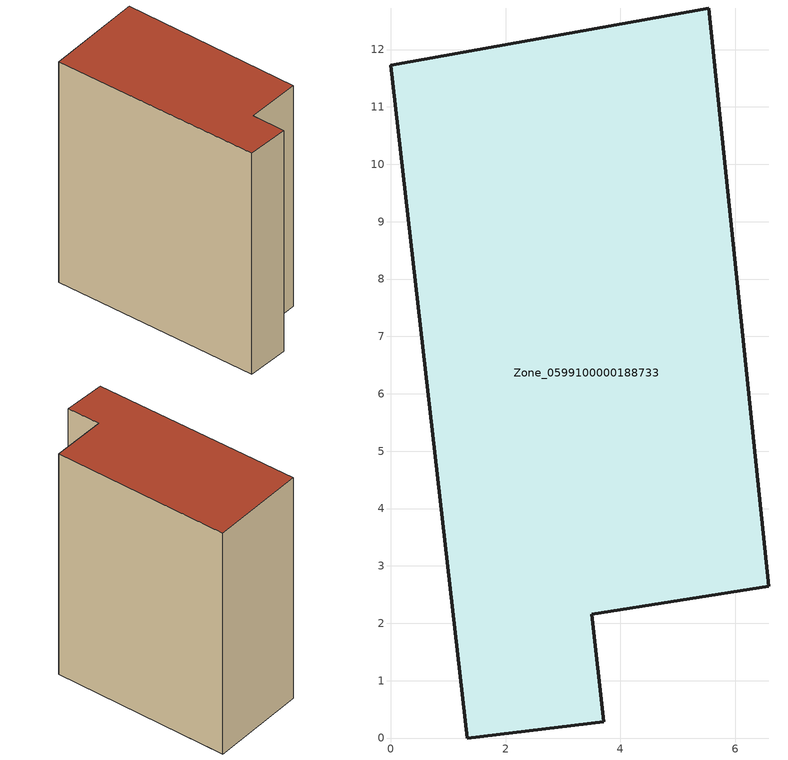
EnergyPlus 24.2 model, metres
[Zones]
Zone_0599100000188733
 floor ground (C_G): 0,11.73 5.54,12.72 6.58,2.65 3.5,2.16 3.71,0.28 1.33,0 z0
 wall outside (C_F): 1.33,0 3.71,0.28 3.5,2.16 6.58,2.65 5.54,12.72 0,11.73 1.33,0 z0:12.71
 roof outside (C_R): 5.54,12.72 0,11.73 1.33,0 3.71,0.28 3.5,2.16 6.58,2.65 z12.71
[BUILDING]
Pand.0599100000188733: North Axis=0; Terrain=City; Loads Convergence Tolerance Value=0.04; Temperature Convergence Tolerance Value=0.4; Solar Distribution=FullExterior; Maximum Number of Warmup Days=25; Minimum Number of Warmup Days=1
[Site:Location]
Rotterdam.The.Hague.AP_ZH_NLD Design_Conditions: Latitude=51.96; Longitude=4.45; Time Zone=1; Elevation=-4.5
[SITE:GROUNDTEMPERATURE:BUILDINGSURFACE]
18, 18, 18, 18, 18, 18, 18, 18, 18, 18, 18, 18
[MATERIAL] Thermal Absorptance=0.9; Solar Absorptance=0.7; Visible Absorptance=0.7
Name | Roughness | Thickness | Conductivity | Density | Specific Heat
G.TI.1946 | MediumSmooth | 0.15 | 1 | 540 | 1210
F.TI.1946 | Rough | 0.3 | 0.857143 | 1920 | 840
R.TI.1946 | MediumRough | 0.2 | 0.1 | 1500 | 1000
[CONSTRUCTION]
C_G: G.TI.1946
C_F: F.TI.1946
C_R: R.TI.1946
[ZONE]
Zone_0599100000188733: Type=1; Multiplier=1; Ceiling Height=Autocalculate; Volume=Autocalculate; Floor Area=autocalculate; Part of Total Floor Area=Yes
[ZONEINFILTRATION:DESIGNFLOWRATE]
Infil_Zone_0599100000188733: Zone or ZoneList or Space or SpaceList=Zone_0599100000188733; Schedule=AlwaysOn; Design Flow Rate Calculation Method=Flow/Area; Flow Rate per Floor Area=0.003; Constant Term Coefficient=1; Temperature Term Coefficient=0; Velocity Term Coefficient=0; Velocity Squared Term Coefficient=0
[HVACTEMPLATE:ZONE:IDEALLOADSAIRSYSTEM]
Zone_0599100000188733: Maximum Heating Supply Air Temperature=50; Minimum Cooling Supply Air Temperature=13; Maximum Heating Supply Air Humidity Ratio=0.0156; Minimum Cooling Supply Air Humidity Ratio=0.0077; Heating Limit=NoLimit; Cooling Limit=NoLimit; Dehumidification Control Type=ConstantSensibleHeatRatio; Cooling Sensible Heat Ratio=0.7; Dehumidification Setpoint=60; Humidification Control Type=None; Humidification Setpoint=30; Outdoor Air Method=None; Outdoor Air Flow Rate per Person=0.00944; Outdoor Air Flow Rate per Zone Floor Area=0; Outdoor Air Flow Rate per Zone=0; Demand Controlled Ventilation Type=None; Outdoor Air Economizer Type=NoEconomizer; Heat Recovery Type=None; Sensible Heat Recovery Effectiveness=0.7; Latent Heat Recovery Effectiveness=0.65
[ZONECONTROL:THERMOSTAT]
ThermostatControl_Zone_0599100000188733: Zone or ZoneList=Zone_0599100000188733; Control Type Schedule=DualSetpointControlType; Control 1=Thermostat_Zone_0599100000188733; Temperature Difference Between Cutout And Setpoint=0
[THERMOSTATSETPOINT:DUALSETPOINT]
Thermostat_Zone_0599100000188733: Heating Setpoint Temperature Schedule=HeatingSetpoint_Zone_0599100000188733; Cooling Setpoint Temperature Schedule=CoolingSetpoint_Zone_0599100000188733
[SCHEDULE:COMPACT]
HeatingSetpoint_Zone_0599100000188733: Through: 12/31, For: AllDays, Until: 24:00, 21
CoolingSetpoint_Zone_0599100000188733: Through: 12/31, For: AllDays, Until: 24:00, 24
DualSetpointControlType: Through: 12/31, For: AllDays, Until: 24:00, 4
AlwaysOn: Through: 12/31, For: AllDays, Until: 24:00, 1
